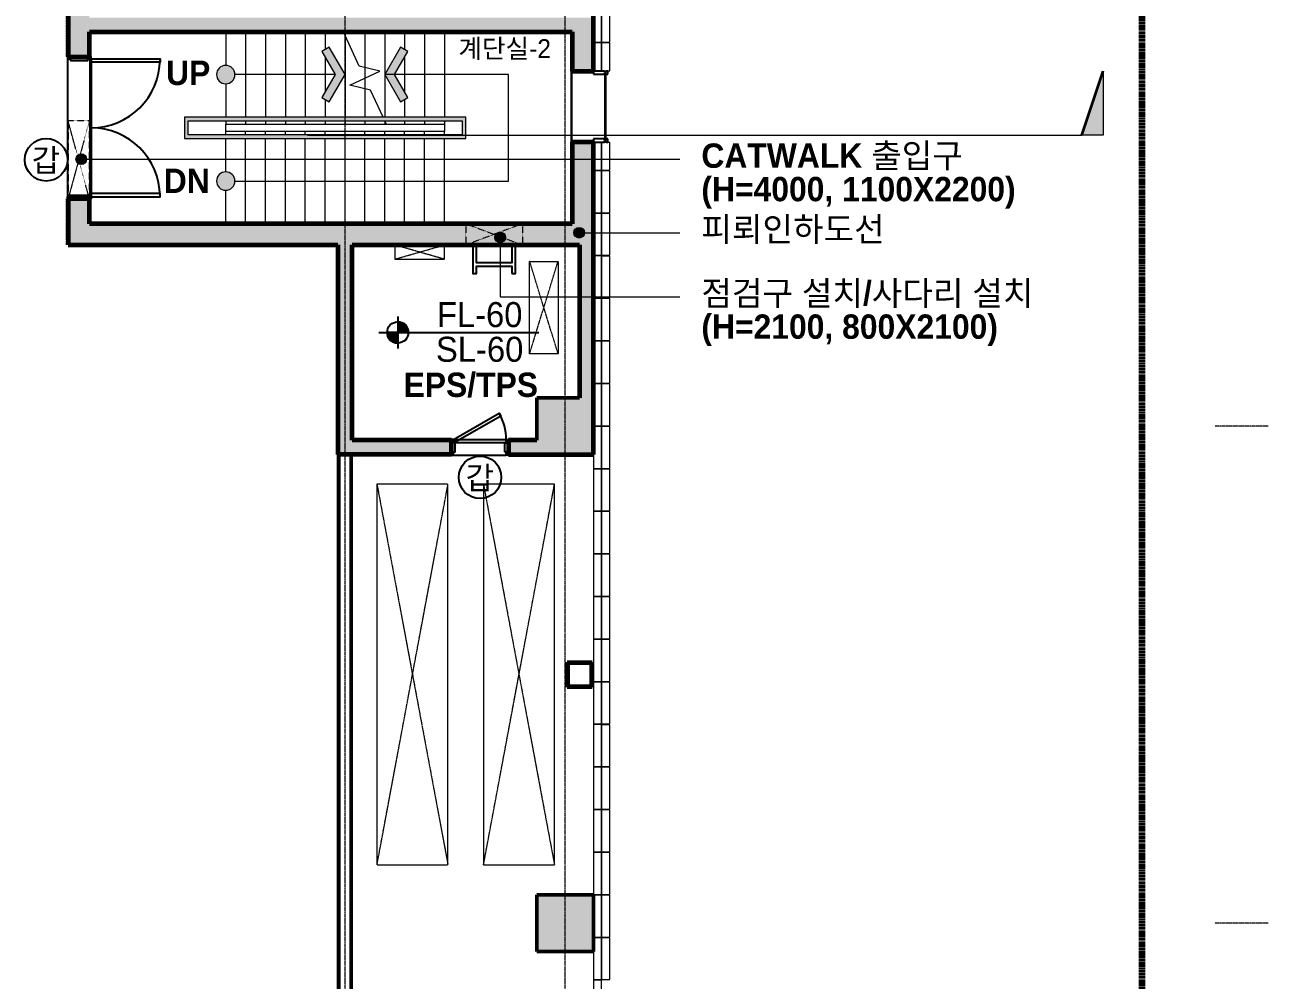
# Model space of a CAD drawing. Header units: millimetres. Extents: x 32807 to 138242, y 21317 to 92065.
# Drawn here: x 120734 to 138242, y 44763 to 58216 of the extents above; entities that cross this region are included whole.
import ezdxf

# ---------------------------------------------------------------- set-up
doc = ezdxf.new("R2010")
doc.units = ezdxf.units.MM
for name, pattern in [('_1점쇄선_1_100_', [9.6, 3.2, -3.2, 0, -3.2]), ('Center', [29.999999, 12, -6, 6, -6]), ('Dash Dot 3_16_', [7.9375, 4.7625, -1.5875, 0, -1.5875]), ('Grid Line', [22.225, 12.7, -3.175, 3.175, -3.175]), ('Hidden 1_5', [2.2, 1.5, -0.7]), ('IMPORT-HID _4_', [2.3, 1.5, -0.8]), ('Overhead', [3.96875, 2.38125, -1.5875])]:
    doc.linetypes.add(name, pattern=pattern)
for name, color, linetype, lineweight in [('00. 점검사다리', 2, 'Continuous', 13), ('05. 방화석고', 2, 'Continuous', 13), ('A-ANNO-CALL', 2, 'Continuous', 9), ('A-ANNO-NPLT', 3, 'Continuous', 9), ('A-ANNO-SYMB', 7, 'Continuous', 25), ('A-ANNO-TEXT', 130, 'Continuous', 9), ('A-COLS', 2, 'Continuous', 50), ('A-COLS-HACH', 252, 'Continuous', 15), ('A-DETL', 3, 'Continuous', 9), ('A-DETL-P6', 6, 'Continuous', 9), ('A-DETL-PATT', 9, 'Continuous', 13), ('A-FLOR', 2, 'Continuous', 13), ('A-FLOR-STRS', 4, 'Continuous', 15), ('A-GLAZ', 4, 'Continuous', 18), ('A-GLAZ-FRAM', 4, 'Continuous', 25), ('A-GLAZ-MBND', 4, 'Continuous', 15), ('A-GRID', 1, 'Continuous', 9), ('A-PLAN-OPEN', 9, '_1점쇄선_1_100_', 9), ('A-WALL', 2, 'Continuous', 60), ('A-WALL-HACH', 252, 'Continuous', 60), ('HID', 130, 'IMPORT-HID _4_', 9), ('Invisible Line', 7, 'Continuous', 9), ('오프닝', 170, 'Continuous', 15)]:
    doc.layers.add(name, color=color, linetype=linetype, lineweight=lineweight)
doc.layers.add('02. 미장', color=3, linetype='Continuous')
doc.layers.add('03. 태정도어', color=3, linetype='Continuous')
doc.styles.add('Arial_B', font='arialbd.ttf', dxfattribs={"height": 2.130988})
doc.styles.add('돋움_7', font='Dotum.ttf', dxfattribs={"height": 302.25256})
doc.styles.add('돋움_8', font='Dotum.ttf', dxfattribs={"height": 264.47099})
doc.styles.add('돋움_B_1', font='', dxfattribs={"height": 342.798635})
doc.styles.get('돋움_B_1').set_extended_font_data('Dotum', bold=True)

# ---------------------------------------------------------------- blocks, each defined once
blk = doc.blocks.new('갑종방화문 - 갑종방화문-2885359-지상 3층 평면도')
at = {"layer": 'A-ANNO-SYMB'}
blk.add_circle((0, 0), 2, dxfattribs=at)
at = {"layer": 'A-ANNO-SYMB', "lineweight": 13, "insert": (-1.36, 1.02), "char_height": 2.131, "width": 3.427, "attachment_point": 1, "line_spacing_factor": 0.938532, "style": 'Arial_B'}
blk.add_mtext('\\fArial|b1|i0|c129|p34|;갑', dxfattribs=at)
blk = doc.blocks.new('HD_Spot Elev_수동_ - HD_Spot Elev_수동_-7050934-지상 3층 평면도')
at = {"layer": 'A-ANNO-SYMB'}
h = blk.add_hatch(color=256, dxfattribs=at)
edge = h.paths.add_edge_path(flags=0)
edge.add_arc((-4.56, 0), 1, 0, 90, ccw=False)
edge.add_line((-3.56, 0), (-4.56, 0))
edge.add_line((-4.56, 0), (-4.56, 1))
h = blk.add_hatch(color=256, dxfattribs=at)
edge = h.paths.add_edge_path(flags=0)
edge.add_arc((-4.56, 0), 1, 180, 270, ccw=False)
edge.add_line((-5.56, 0), (-4.56, 0))
edge.add_line((-4.56, 0), (-4.56, -1))
at = {"layer": 'A-ANNO-SYMB', "lineweight": 25}
for p, q in [((-4.56, 1.5), (-4.56, -1.5)), ((-4.56, 1), (-4.56, 0)), ((-6.33, 0), (8.67, 0)), ((-4.56, 0), (-5.56, 0)), ((-4.56, -1), (-4.56, 0)), ((-4.56, 0), (-3.56, 0))]:
    blk.add_line(p, q, dxfattribs=at)
blk.add_circle((-4.56, 0), 1, dxfattribs=at)
for start, end in [(360, 90), (180, 270)]:
    blk.add_arc((-4.56, 0), 1, start, end, dxfattribs=at)
blk = doc.blocks.new('Section - JL_SCT Tail-1276105-지상 3층 평면도')
at = {"layer": 'A-ANNO-NPLT'}
blk.add_hatch(color=256, dxfattribs=at).paths.add_polyline_path([(-2, 6), (0, 0), (-2, 0)], flags=0)
for p, q in [((-2, 6), (-2, 0)), ((-2, 0), (0, 0))]:
    blk.add_line(p, q, dxfattribs=at)
at = {"layer": 'A-ANNO-NPLT', "lineweight": 35}
blk.add_line((0, 0), (-2, 6), dxfattribs=at)
blk = doc.blocks.new('Rectangular Mullion - GC_45 x 200mm-8168018-지상 3층 평면도')
at = {"layer": 'A-GLAZ-FRAM'}
for p, q in [((-45, 0), (0, 0)), ((-45, -156), (-45, 0)), ((0, 0), (0, -156)), ((-28.5, -156), (-45, -156)), ((-28.5, -180), (-28.5, -156)), ((0, -156), (-16.5, -156)), ((-16.5, -156), (-16.5, -180)), ((-45, -200), (-45, -180)), ((-45, -180), (-28.5, -180)), ((0, -200), (-45, -200)), ((-16.5, -180), (0, -180)), ((0, -180), (0, -200))]:
    blk.add_line(p, q, dxfattribs=at)
blk = doc.blocks.new('Rectangular Mullion - GC_45 x 200mm-8168020-지상 3층 평면도')
at = {"layer": 'A-GLAZ-FRAM'}
for p, q in [((-45, 0), (-45, -156)), ((0, 0), (-45, 0)), ((0, -156), (0, 0)), ((-45, -156), (-28.5, -156)), ((-28.5, -156), (-28.5, -180)), ((-16.5, -180), (-16.5, -156)), ((-16.5, -156), (0, -156)), ((-28.5, -180), (-45, -180)), ((-45, -180), (-45, -200)), ((-45, -200), (0, -200)), ((0, -180), (-16.5, -180)), ((0, -200), (0, -180))]:
    blk.add_line(p, q, dxfattribs=at)
blk = doc.blocks.new('A$C5F627C42')
at = {"layer": '03. 태정도어', "color": 4}
for p, q in [((-472, 33), (-472, -167)), ((328, 33), (328, -167)), ((-442, -177), (298, -177))]:
    blk.add_line(p, q, dxfattribs=at)
for points in [[(-442, 43), (199, 413), (221, 374), (-420, 4)], [(-442, 43), (298, 43), (298, -2), (-442, -2)]]:
    blk.add_lwpolyline(points, close=True, dxfattribs=at)
for points in [[(-472, -167), (-472, -177), (-442, -177), (-442, -132), (-422, -132), (-422, -115), (-422, -2), (-442, -2), (-442, 43), (-472, 43), (-472, 33)], [(328, -167), (328, -177), (298, -177), (298, -132), (278, -132), (278, -115), (278, -2), (298, -2), (298, 43), (328, 43), (328, 33)]]:
    blk.add_lwpolyline(points, dxfattribs=at)
blk.add_arc((-442, 43), 740, 0, 30, dxfattribs=at)
blk = doc.blocks.new('A$C7A1D1B51')
at = {"layer": '03. 태정도어', "color": 4}
for p, q in [((-219, 909), (-219, -1031)), ((106, 939), (-209, 939)), ((116, 909), (116, -1031)), ((106, -1061), (-209, -1061))]:
    blk.add_line(p, q, dxfattribs=at)
for points in [[(-209, 939), (-219, 939), (-219, 909), (-174, 909), (-174, 889), (-42, 889), (71, 889), (71, 909), (116, 909), (116, 939), (106, 939)], [(-209, -1061), (-219, -1061), (-219, -1031), (-174, -1031), (-174, -1011), (-42, -1011), (71, -1011), (71, -1031), (116, -1031), (116, -1061), (106, -1061)]]:
    blk.add_lwpolyline(points, dxfattribs=at)
for points in [[(116, 909), (1086, 909), (1086, 864), (116, 864)], [(116, -1031), (1086, -1031), (1086, -986), (116, -986)]]:
    blk.add_lwpolyline(points, close=True, dxfattribs=at)
for centre, start, end in [((115, 909), 270.0462, 359.6443), ((115, -1032), 0.3557, 89.9538)]:
    blk.add_arc(centre, 971, start, end, dxfattribs=at)

msp = doc.modelspace()

# ---------------------------------------------------------------- hatches: boundary and pattern name
at = {"layer": 'A-ANNO-TEXT'}
h = msp.add_hatch(color=50, dxfattribs=at)
edge = h.paths.add_edge_path(flags=0)
edge.add_arc((121528.7, 56324), 75, 0, 360)
h = msp.add_hatch(color=50, dxfattribs=at)
edge = h.paths.add_edge_path(flags=0)
edge.add_arc((128539.1, 55288.9), 75, 0, 360)
h = msp.add_hatch(color=50, dxfattribs=at)
edge = h.paths.add_edge_path(flags=0)
edge.add_arc((127427.4, 55223.7), 75, 0, 360)
at = {"layer": 'A-COLS-HACH'}
for points in [[(127942.5, 52365.6), (128542.5, 52365.6), (128542.5, 52965.6), (127942.5, 52965.6)], [(128742.5, 45165.6), (128742.5, 45965.6), (127942.5, 45965.6), (127942.5, 45165.6)]]:
    msp.add_hatch(color=256, dxfattribs=at).paths.add_polyline_path(points, flags=0)
at = {"layer": 'A-COLS-HACH', "lineweight": 9}
h = msp.add_hatch(dxfattribs=at)
h.set_pattern_fill('FP_44', color=256, style=0, pattern_type=2)
h.set_pattern_definition([(45, (-11858.95, -1e-09), (-377.1708, 377.1708), []), (45, (-11858.95, 571.5), (-377.1708, 377.1708), [])])
h.paths.add_polyline_path([(128722.5, 48890.6), (128722.5, 49240.6), (128372.5, 49240.6), (128372.5, 48890.6)], flags=0)
h.paths.add_polyline_path([(128710.5, 48902.6), (128384.5, 48902.6), (128384.5, 49228.6), (128710.5, 49228.6)], flags=0)
at = {"layer": 'A-DETL-PATT'}
for points in [[(125020.4, 57130.9), (125242.5, 57515.6), (125020.4, 57900.3), (124916.5, 57840.3), (125103.9, 57515.6), (124916.5, 57190.9)], [(126024.6, 57130.9), (126128.5, 57190.9), (125941.1, 57515.6), (126128.5, 57840.3), (126024.6, 57900.3), (125802.5, 57515.6), (125917.7, 57316)], [(123562.5, 57385.6), (123596.1, 57390), (123627.5, 57403), (123654.4, 57423.7), (123675.1, 57450.6), (123688.1, 57482), (123692.5, 57515.6), (123688.1, 57549.2), (123675.1, 57580.6), (123654.4, 57607.5), (123627.5, 57628.2), (123596.1, 57641.2), (123562.5, 57645.6), (123528.8, 57641.2), (123497.5, 57628.2), (123470.6, 57607.5), (123449.9, 57580.6), (123436.9, 57549.2), (123432.5, 57515.6), (123436.9, 57482), (123449.9, 57450.6), (123470.6, 57423.7), (123497.5, 57403), (123528.8, 57390)], [(123562.5, 55885.6), (123596.1, 55890), (123627.5, 55903), (123654.4, 55923.7), (123675.1, 55950.6), (123688.1, 55982), (123692.1, 56018.7), (123688.1, 56049.2), (123675.1, 56080.6), (123654.4, 56107.5), (123627.5, 56128.2), (123596.1, 56141.2), (123562.5, 56145.6), (123528.8, 56141.2), (123497.5, 56128.2), (123470.6, 56107.5), (123449.9, 56080.6), (123436.9, 56049.2), (123432.5, 56015.6), (123436.9, 55982), (123449.9, 55950.6), (123470.6, 55923.7), (123497.5, 55903), (123528.8, 55890)]]:
    msp.add_hatch(color=7, dxfattribs=at).paths.add_polyline_path(points, flags=0)
at = {"layer": 'A-DETL-PATT', "lineweight": 18}
h = msp.add_hatch(color=255, dxfattribs=at)
h.paths.add_polyline_path([(123562.5, 56615.6), (126942.5, 56615.6), (126942.5, 56915.6), (122982.5, 56915.6), (122982.5, 56615.6), (123534.8, 56615.6)], flags=0)
h.paths.add_polyline_path([(126892.5, 56665.6), (123032.5, 56665.6), (123032.5, 56865.6), (126892.5, 56865.6), (126892.5, 56715.6)], flags=0)
at = {"layer": 'A-WALL-HACH', "lineweight": 15}
h = msp.add_hatch(color=256, dxfattribs=at)
h.paths.add_polyline_path([(121342.5, 55115.6), (121642.5, 55115.6), (121642.5, 55765.6), (121342.5, 55765.6)], flags=0)
h.paths.add_polyline_path([(121342.5, 57765.6), (121642.5, 57765.6), (121642.5, 58765.6), (121342.5, 58765.6), (121342.5, 58613.4)], flags=0)
h.paths.add_polyline_path([(121464.6, 60765.6), (121642.5, 60765.6), (121642.5, 61965.6), (121342.5, 61965.6), (121342.5, 60765.6)], flags=0)
for points in [[(128442.5, 58115.6), (128742.5, 58115.6), (128742.5, 58315.6), (121642.5, 58315.6), (121642.5, 58115.6), (128047.7, 58115.6)], [(128742.5, 57565.6), (128742.5, 58115.6), (128442.5, 58115.6), (128442.5, 57565.6)], [(128742.5, 55415.6), (128742.5, 56565.6), (128442.5, 56565.6), (128442.5, 55415.6)], [(128542.5, 55115.6), (128742.5, 55115.6), (128742.5, 55415.6), (121642.5, 55415.6), (121642.5, 55115.6), (128047.7, 55115.6)], [(125317.5, 52165.6), (125342.5, 52165.6), (125342.5, 55115.6), (125142.5, 55115.6), (125142.5, 52165.6), (125167.5, 52165.6)], [(128742.5, 52365.6), (128742.5, 55115.6), (128542.5, 55115.6), (128542.5, 52365.6)]]:
    msp.add_hatch(color=256, dxfattribs=at).paths.add_polyline_path(points, flags=0)
h = msp.add_hatch(color=256, dxfattribs=at)
h.paths.add_polyline_path([(128742.5, 52165.6), (128742.5, 52365.6), (127542.5, 52365.6), (127542.5, 52165.6), (128047.7, 52165.6)], flags=0)
h.paths.add_polyline_path([(126742.5, 52165.6), (126742.5, 52365.6), (125342.5, 52365.6), (125342.5, 52165.6)], flags=0)

# ---------------------------------------------------------------- linework, layer by layer
at = {"layer": '00. 점검사다리', "color": 5, "lineweight": -3}
msp.add_lwpolyline([(127592.2, 54715.6), (127642.2, 54715.6), (127642.2, 55115.6), (127592.2, 55115.6), (127592.2, 54865.6), (127092.2, 54865.6), (127092.2, 55115.6), (127042.2, 55115.6), (127042.2, 54715.6), (127092.2, 54715.6), (127092.2, 54815.6), (127592.2, 54815.6)], close=True, dxfattribs=at)
at = {"layer": '02. 미장', "color": 13}
for p, q in [((121642.5, 57765.6), (121657.5, 57765.6)), ((121642.5, 55765.6), (121657.5, 55765.6))]:
    msp.add_line(p, q, dxfattribs=at)
msp.add_lwpolyline([(121657.5, 57765.6), (121657.5, 58100.6), (128427.5, 58100.6), (128427.5, 55430.6), (121657.5, 55430.6), (121657.5, 55765.6)], dxfattribs=at)
at = {"layer": '05. 방화석고', "color": 6, "lineweight": 25}
for p, q in [((125142.5, 28940.6), (125142.5, 52165.6)), ((125142.5, 52165.6), (125142.5, 26420.6)), ((125155, 26420.6), (125155, 52165.6)), ((125167.5, 26420.6), (125167.5, 52165.6)), ((125317.5, 25165.6), (125317.5, 52165.6)), ((125342.5, 25165.6), (125342.5, 52165.6))]:
    msp.add_line(p, q, dxfattribs=at)
at = {"layer": 'A-ANNO-CALL', "linetype": 'Center', "lineweight": 100}
msp.add_line((136468.1, 21790.8), (136468.1, 79647), dxfattribs=at)
at = {"layer": 'A-ANNO-NPLT'}
msp.add_line((124713.8, 56661.4), (135619.2, 56661.4), dxfattribs=at)
at = {"layer": 'A-ANNO-TEXT', "color": 50}
for p, q in [((121528.7, 56324), (129956.4, 56324)), ((127427.4, 55223.7), (127427.4, 54387.3)), ((128539.1, 55288.9), (129956.4, 55288.9)), ((127427.4, 54387.3), (129956.4, 54387.3))]:
    msp.add_line(p, q, dxfattribs=at)
for centre in [(121528.7, 56324), (128539.1, 55288.9), (127427.4, 55223.7)]:
    msp.add_circle(centre, 75, dxfattribs=at)
at = {"layer": 'A-COLS'}
for p, q in [((127942.5, 52965.6), (127942.5, 52365.6)), ((128542.5, 52965.6), (127942.5, 52965.6)), ((128722.5, 49240.6), (128372.5, 49240.6)), ((128372.5, 49240.6), (128372.5, 48890.6)), ((128384.5, 48902.6), (128384.5, 49228.6)), ((128384.5, 49228.6), (128710.5, 49228.6)), ((128710.5, 49228.6), (128710.5, 48902.6)), ((128722.5, 48890.6), (128722.5, 49240.6)), ((128372.5, 48890.6), (128722.5, 48890.6)), ((128710.5, 48902.6), (128384.5, 48902.6)), ((128742.5, 45965.6), (127942.5, 45965.6)), ((127942.5, 45965.6), (127942.5, 45165.6)), ((128742.5, 45165.6), (128742.5, 45965.6)), ((127942.5, 45165.6), (128742.5, 45165.6))]:
    msp.add_line(p, q, dxfattribs=at)
at = {"layer": 'A-DETL', "color": 252}
for p, q in [((127542.5, 57515.6), (125802.5, 57515.6)), ((127542.5, 56015.6), (127542.5, 57515.6)), ((123692.5, 56015.6), (127542.5, 56015.6))]:
    msp.add_line(p, q, dxfattribs=at)
at = {"layer": 'A-DETL', "color": 3}
for points in [[(123534.8, 56615.6), (123562.5, 56615.6), (126942.5, 56615.6), (126942.5, 56915.6), (122982.5, 56915.6), (122982.5, 56615.6)], [(126892.5, 56715.6), (126892.5, 56665.6), (123032.5, 56665.6), (123032.5, 56865.6), (126892.5, 56865.6)]]:
    msp.add_lwpolyline(points, close=True, dxfattribs=at)
at = {"layer": 'A-DETL-P6', "color": 252}
msp.add_line((125103.9, 57515.6), (123692.5, 57515.6), dxfattribs=at)
at = {"layer": 'A-FLOR', "color": 252}
for p, q in [((121342.5, 55815.6), (121342.5, 57715.6)), ((121642.5, 57735.6), (121642.5, 55795.6)), ((123562.5, 56665.6), (123562.5, 56815.6)), ((123562.5, 56145.6), (123562.5, 56615.6)), ((123562.5, 55415.6), (123562.5, 55885.6))]:
    msp.add_line(p, q, dxfattribs=at)
at = {"layer": 'A-FLOR-STRS', "color": 252, "linetype": 'Overhead', "lineweight": 9}
for p, q in [((121642.5, 58115.6), (121642.5, 55415.6)), ((123562.5, 58115.6), (121642.5, 58115.6)), ((123562.5, 58115.6), (123562.5, 57645.6)), ((123562.5, 58115.6), (126642.5, 58115.6)), ((123562.5, 58115.6), (123562.5, 57645.6)), ((123562.5, 58115.6), (123562.5, 57645.6)), ((123842.5, 58115.6), (123842.5, 56915.6)), ((123842.5, 58115.6), (123842.5, 56915.6)), ((123842.5, 58115.6), (123842.5, 56915.6)), ((124122.5, 58115.6), (124122.5, 56915.6)), ((124122.5, 58115.6), (124122.5, 56915.6)), ((124122.5, 58115.6), (124122.5, 56915.6)), ((124402.5, 58115.6), (124402.5, 56915.6)), ((124402.5, 58115.6), (124402.5, 56915.6)), ((124402.5, 58115.6), (124402.5, 56915.6)), ((124682.5, 58115.6), (124682.5, 56915.6)), ((124682.5, 58115.6), (124682.5, 56915.6)), ((124682.5, 58115.6), (124682.5, 56915.6)), ((124962.5, 58115.6), (124962.5, 57866.9)), ((124962.5, 58115.6), (124962.5, 57866.9)), ((124962.5, 58115.6), (124962.5, 57866.9)), ((125242.5, 58115.6), (125242.5, 58066.1)), ((125242.5, 58115.6), (125242.5, 56915.6)), ((125242.5, 58115.6), (125242.5, 58066.1)), ((125242.5, 58115.6), (125242.5, 56915.6)), ((125242.5, 58115.6), (125242.5, 58066.1)), ((125242.5, 58066.1), (125242.5, 56915.6)), ((125522.5, 58115.6), (125522.5, 57616.3)), ((125522.5, 58115.6), (125522.5, 56915.6)), ((125522.5, 58115.6), (125522.5, 57616.3)), ((125522.5, 58115.6), (125522.5, 56915.6)), ((125522.5, 58115.6), (125522.5, 57616.3)), ((125802.5, 58115.6), (125802.5, 56915.6)), ((125802.5, 58115.6), (126642.5, 58115.6)), ((125802.5, 58115.6), (125802.5, 56915.6)), ((125802.5, 58115.6), (125802.5, 56915.6)), ((125802.5, 58115.6), (125802.5, 56915.6)), ((125802.5, 58115.6), (125802.5, 56915.6)), ((126082.5, 58115.6), (126082.5, 57866.9)), ((126082.5, 58115.6), (126082.5, 57866.9)), ((126082.5, 58115.6), (126082.5, 57866.9)), ((126082.5, 58115.6), (126082.5, 57866.9)), ((126082.5, 58115.6), (126082.5, 57866.9)), ((126362.5, 58115.6), (126362.5, 56915.6)), ((126362.5, 58115.6), (126362.5, 56915.6)), ((126362.5, 58115.6), (126362.5, 56915.6)), ((126362.5, 58115.6), (126362.5, 56915.6)), ((126362.5, 58115.6), (126362.5, 56915.6)), ((126642.5, 58115.6), (126642.5, 56915.6)), ((128442.5, 58115.6), (126642.5, 58115.6)), ((128442.5, 58115.6), (126642.5, 58115.6)), ((126642.5, 58115.6), (126642.5, 56915.6)), ((126642.5, 58115.6), (126642.5, 56915.6)), ((126642.5, 58115.6), (126642.5, 56915.6)), ((126642.5, 58115.6), (126642.5, 56915.6)), ((128442.5, 55415.6), (128442.5, 58115.6)), ((128442.5, 55415.6), (128442.5, 58115.6)), ((124962.5, 57760.6), (124962.5, 57270.6)), ((124962.5, 57760.6), (124962.5, 57270.6)), ((124962.5, 57760.6), (124962.5, 57270.6)), ((125522.5, 57616.3), (125522.5, 57465.6)), ((126082.5, 57760.6), (126082.5, 57270.6)), ((126082.5, 57760.6), (126082.5, 57270.6)), ((126082.5, 57760.6), (126082.5, 57270.6)), ((126082.5, 57760.6), (126082.5, 57270.6)), ((126082.5, 57760.6), (126082.5, 57270.6)), ((125522.5, 57465.6), (125522.5, 57316)), ((125522.5, 57465.6), (125522.5, 57314.9)), ((125522.5, 57465.6), (125522.5, 57314.9)), ((123562.5, 57385.6), (123562.5, 56915.6)), ((123562.5, 57385.6), (123562.5, 56915.6)), ((123562.5, 57385.6), (123562.5, 56915.6)), ((125522.5, 57314.9), (125522.5, 56915.6)), ((124962.5, 57164.3), (124962.5, 56915.6)), ((124962.5, 57164.3), (124962.5, 56915.6)), ((124962.5, 57164.3), (124962.5, 56915.6)), ((126082.5, 57164.3), (126082.5, 56915.6)), ((126082.5, 57164.3), (126082.5, 56915.6)), ((126082.5, 57164.3), (126082.5, 56915.6)), ((126082.5, 57164.3), (126082.5, 56915.6)), ((126082.5, 57164.3), (126082.5, 56915.6)), ((123562.5, 56865.6), (123562.5, 56815.6)), ((123562.5, 56865.6), (123562.5, 56815.6)), ((123562.5, 56865.6), (123562.5, 56815.6)), ((123562.5, 56715.6), (123562.5, 56815.6)), ((123562.5, 56815.6), (126642.5, 56815.6)), ((123842.5, 56865.6), (123842.5, 56815.6)), ((123842.5, 56865.6), (123842.5, 56815.6)), ((123842.5, 56865.6), (123842.5, 56815.6)), ((124122.5, 56865.6), (124122.5, 56815.6)), ((124122.5, 56865.6), (124122.5, 56815.6)), ((124122.5, 56865.6), (124122.5, 56815.6)), ((124402.5, 56865.6), (124402.5, 56815.6)), ((124402.5, 56865.6), (124402.5, 56815.6)), ((124402.5, 56865.6), (124402.5, 56815.6)), ((124682.5, 56865.6), (124682.5, 56815.6)), ((124682.5, 56865.6), (124682.5, 56815.6)), ((124682.5, 56865.6), (124682.5, 56815.6)), ((124962.5, 56865.6), (124962.5, 56815.6)), ((124962.5, 56865.6), (124962.5, 56815.6)), ((124962.5, 56865.6), (124962.5, 56815.6)), ((125242.5, 56865.6), (125242.5, 56815.6)), ((125242.5, 56865.6), (125242.5, 56815.6)), ((125242.5, 56865.6), (125242.5, 56815.6)), ((125522.5, 56865.6), (125522.5, 56815.6)), ((125522.5, 56865.6), (125522.5, 56815.6)), ((125522.5, 56865.6), (125522.5, 56815.6)), ((125802.5, 56865.6), (125802.5, 56815.6)), ((125802.5, 56865.6), (125802.5, 56815.6)), ((125802.5, 56865.1), (125802.5, 56815.6)), ((125825.6, 56815.6), (126642.5, 56815.6)), ((126082.5, 56865.6), (126082.5, 56815.6)), ((126082.5, 56865.6), (126082.5, 56815.6)), ((126082.5, 56865.6), (126082.5, 56815.6)), ((126082.5, 56865.6), (126082.5, 56815.6)), ((126082.5, 56865.6), (126082.5, 56815.6)), ((126362.5, 56865.6), (126362.5, 56815.6)), ((126362.5, 56865.6), (126362.5, 56815.6)), ((126362.5, 56865.6), (126362.5, 56815.6)), ((126362.5, 56865.6), (126362.5, 56815.6)), ((126362.5, 56865.6), (126362.5, 56815.6)), ((126642.5, 56865.6), (126642.5, 56815.6)), ((126642.5, 56865.6), (126642.5, 56815.6)), ((126642.5, 56865.6), (126642.5, 56815.6)), ((126642.5, 56865.6), (126642.5, 56815.6)), ((126642.5, 56865.6), (126642.5, 56815.6)), ((126642.5, 56815.6), (126642.5, 56715.6)), ((126642.5, 56815.6), (126642.5, 56715.6)), ((123562.5, 56665.6), (123562.5, 56715.6)), ((123562.5, 56665.6), (123562.5, 56715.6)), ((126642.5, 56715.6), (123562.5, 56715.6)), ((126642.5, 56715.6), (123562.5, 56715.6)), ((123562.5, 56665.6), (123562.5, 56715.6)), ((123562.5, 56145.6), (123562.5, 56615.6)), ((123562.5, 56145.6), (123562.5, 56615.6)), ((123562.5, 56145.6), (123562.5, 56615.6)), ((123842.5, 56665.6), (123842.5, 56715.6)), ((123842.5, 56665.6), (123842.5, 56715.6)), ((123842.5, 56665.6), (123842.5, 56715.6)), ((123842.5, 56665.6), (123842.5, 56715.6)), ((123842.5, 56665.6), (123842.5, 56715.6)), ((123842.5, 55415.6), (123842.5, 56615.6)), ((123842.5, 55415.6), (123842.5, 56615.6)), ((123842.5, 55415.6), (123842.5, 56615.6)), ((123842.5, 55415.6), (123842.5, 56615.6)), ((123842.5, 55415.6), (123842.5, 56615.6)), ((124122.5, 56665.6), (124122.5, 56715.6)), ((124122.5, 56665.6), (124122.5, 56715.6)), ((124122.5, 56665.6), (124122.5, 56715.6)), ((124122.5, 56665.6), (124122.5, 56715.6)), ((124122.5, 56665.6), (124122.5, 56715.6)), ((124122.5, 55415.6), (124122.5, 56615.6)), ((124122.5, 55415.6), (124122.5, 56615.6)), ((124122.5, 55415.6), (124122.5, 56615.6)), ((124122.5, 55415.6), (124122.5, 56615.6)), ((124122.5, 55415.6), (124122.5, 56615.6)), ((124402.5, 56665.6), (124402.5, 56715.6)), ((124402.5, 56665.6), (124402.5, 56715.6)), ((124402.5, 56665.6), (124402.5, 56715.6)), ((124402.5, 56665.6), (124402.5, 56715.6)), ((124402.5, 56665.6), (124402.5, 56715.6)), ((124402.5, 55415.6), (124402.5, 56615.6)), ((124402.5, 55415.6), (124402.5, 56615.6)), ((124402.5, 55415.6), (124402.5, 56615.6)), ((124402.5, 55415.6), (124402.5, 56615.6)), ((124402.5, 55415.6), (124402.5, 56615.6)), ((124682.5, 56665.6), (124682.5, 56715.6)), ((124682.5, 56665.6), (124682.5, 56715.6)), ((124682.5, 56665.6), (124682.5, 56715.6)), ((124682.5, 56665.6), (124682.5, 56715.6)), ((124682.5, 56665.6), (124682.5, 56715.6)), ((124682.5, 55415.6), (124682.5, 56615.6)), ((124682.5, 55415.6), (124682.5, 56615.6)), ((124682.5, 55415.6), (124682.5, 56615.6)), ((124682.5, 55415.6), (124682.5, 56615.6)), ((124682.5, 55415.6), (124682.5, 56615.6)), ((124962.5, 56665.6), (124962.5, 56715.6)), ((124962.5, 56665.6), (124962.5, 56715.6)), ((124962.5, 56665.6), (124962.5, 56715.6)), ((124962.5, 56665.6), (124962.5, 56715.6)), ((124962.5, 56665.6), (124962.5, 56715.6)), ((124962.5, 55415.6), (124962.5, 56615.6)), ((124962.5, 55415.6), (124962.5, 56615.6)), ((124962.5, 55415.6), (124962.5, 56615.6)), ((124962.5, 55415.6), (124962.5, 56615.6)), ((124962.5, 55415.6), (124962.5, 56615.6)), ((125242.5, 56665.6), (125242.5, 56715.6)), ((125242.5, 56665.6), (125242.5, 56715.6)), ((125242.5, 56665.6), (125242.5, 56715.6)), ((125242.5, 56665.6), (125242.5, 56715.6)), ((125242.5, 56665.6), (125242.5, 56715.6)), ((125242.5, 55415.6), (125242.5, 56615.6)), ((125242.5, 55415.6), (125242.5, 56615.6)), ((125242.5, 55415.6), (125242.5, 56615.6)), ((125242.5, 55415.6), (125242.5, 56615.6)), ((125242.5, 55415.6), (125242.5, 56615.6)), ((125522.5, 56665.6), (125522.5, 56715.6)), ((125522.5, 56665.6), (125522.5, 56715.6)), ((125522.5, 56665.6), (125522.5, 56715.6)), ((125522.5, 56665.6), (125522.5, 56715.6)), ((125522.5, 56665.6), (125522.5, 56715.6)), ((125522.5, 55415.6), (125522.5, 56615.6)), ((125522.5, 55415.6), (125522.5, 56615.6)), ((125522.5, 55415.6), (125522.5, 56615.6)), ((125522.5, 55415.6), (125522.5, 56615.6)), ((125522.5, 55415.6), (125522.5, 56615.6)), ((125802.5, 56665.6), (125802.5, 56715.6)), ((125802.5, 56665.6), (125802.5, 56715.6)), ((125802.5, 56665.6), (125802.5, 56715.6)), ((125802.5, 56665.6), (125802.5, 56715.6)), ((125802.5, 56665.6), (125802.5, 56715.6)), ((125802.5, 55415.6), (125802.5, 56615.6)), ((125802.5, 55415.6), (125802.5, 56615.6)), ((125802.5, 55415.6), (125802.5, 56615.6)), ((125802.5, 55415.6), (125802.5, 56615.6)), ((125802.5, 55415.6), (125802.5, 56615.6)), ((126082.5, 56665.6), (126082.5, 56715.6)), ((126082.5, 56665.6), (126082.5, 56715.6)), ((126082.5, 56665.6), (126082.5, 56715.6)), ((126082.5, 56665.6), (126082.5, 56715.6)), ((126082.5, 56665.6), (126082.5, 56715.6)), ((126082.5, 55415.6), (126082.5, 56615.6)), ((126082.5, 55415.6), (126082.5, 56615.6)), ((126082.5, 55415.6), (126082.5, 56615.6)), ((126082.5, 55415.6), (126082.5, 56615.6)), ((126082.5, 55415.6), (126082.5, 56615.6)), ((126362.5, 56665.6), (126362.5, 56715.6)), ((126362.5, 56665.6), (126362.5, 56715.6)), ((126362.5, 56665.6), (126362.5, 56715.6)), ((126362.5, 56665.6), (126362.5, 56715.6)), ((126362.5, 56665.6), (126362.5, 56715.6)), ((126362.5, 55415.6), (126362.5, 56615.6)), ((126362.5, 55415.6), (126362.5, 56615.6)), ((126362.5, 55415.6), (126362.5, 56615.6)), ((126362.5, 55415.6), (126362.5, 56615.6)), ((126362.5, 55415.6), (126362.5, 56615.6)), ((126642.5, 56665.6), (126642.5, 56715.6)), ((126642.5, 56665.6), (126642.5, 56715.6)), ((126642.5, 56665.6), (126642.5, 56715.6)), ((126642.5, 56665.6), (126642.5, 56715.6)), ((126642.5, 56665.6), (126642.5, 56715.6)), ((126642.5, 55415.6), (126642.5, 56615.6)), ((126642.5, 55415.6), (126642.5, 56615.6)), ((126642.5, 55415.6), (126642.5, 56615.6)), ((126642.5, 55415.6), (126642.5, 56615.6)), ((126642.5, 55415.6), (126642.5, 56615.6)), ((123562.5, 55415.6), (123562.5, 55885.6)), ((123562.5, 55415.6), (123562.5, 55885.6)), ((123562.5, 55415.6), (123562.5, 55885.6)), ((121642.5, 55415.6), (123562.5, 55415.6)), ((126642.5, 55415.6), (123562.5, 55415.6)), ((126642.5, 55415.6), (123562.5, 55415.6)), ((126642.5, 55415.6), (128442.5, 55415.6)), ((126642.5, 55415.6), (128442.5, 55415.6))]:
    msp.add_line(p, q, dxfattribs=at)
at = {"layer": 'A-FLOR-STRS', "color": 252}
for p, q in [((123562.5, 58115.6), (123562.5, 57645.6)), ((123842.5, 58115.6), (123842.5, 56915.6)), ((124122.5, 58115.6), (124122.5, 56915.6)), ((124402.5, 58115.6), (124402.5, 56915.6)), ((124682.5, 58115.6), (124682.5, 56915.6)), ((124962.5, 58115.6), (124962.5, 57866.9)), ((125443.2, 57635.5), (125219.4, 58115.6)), ((125242.5, 58115.6), (125242.5, 58066.1)), ((125242.5, 58066.1), (125242.5, 56915.6)), ((125522.5, 58115.6), (125522.5, 57616.3)), ((125802.5, 58115.6), (125802.5, 56915.6)), ((126082.5, 58115.6), (126082.5, 57866.9)), ((126362.5, 58115.6), (126362.5, 56915.6)), ((126642.5, 58115.6), (126642.5, 56915.6)), ((124962.5, 57760.6), (124962.5, 57270.6)), ((125734.9, 57564.7), (125443.2, 57635.5)), ((125522.5, 57616.3), (125522.5, 57465.6)), ((126082.5, 57760.6), (126082.5, 57270.6)), ((125310.1, 57366.5), (125734.9, 57564.7)), ((125522.5, 57465.6), (125522.5, 57316)), ((128442.5, 56565.6), (128442.5, 57565.6)), ((123562.5, 57385.6), (123562.5, 56915.6)), ((125601.7, 57295.7), (125310.1, 57366.5)), ((125522.5, 57314.9), (125522.5, 56915.6)), ((125779, 56915.6), (125601.7, 57295.7)), ((124962.5, 57164.3), (124962.5, 56915.6)), ((126082.5, 57164.3), (126082.5, 56915.6)), ((123562.5, 56865.6), (123562.5, 56815.6)), ((123562.5, 56815.6), (123842.5, 56815.6)), ((123842.5, 56865.6), (123842.5, 56815.6)), ((123842.5, 56815.6), (124122.5, 56815.6)), ((124122.5, 56865.6), (124122.5, 56815.6)), ((124122.5, 56815.6), (124402.5, 56815.6)), ((124402.5, 56865.6), (124402.5, 56815.6)), ((124402.5, 56815.6), (124682.5, 56815.6)), ((124682.5, 56865.6), (124682.5, 56815.6)), ((124682.5, 56815.6), (124962.5, 56815.6)), ((124962.5, 56865.6), (124962.5, 56815.6)), ((124962.5, 56815.6), (125242.5, 56815.6)), ((125242.5, 56865.6), (125242.5, 56815.6)), ((125242.5, 56815.6), (125522.5, 56815.6)), ((125522.5, 56865.6), (125522.5, 56815.6)), ((125522.5, 56815.6), (125802.5, 56815.6)), ((125825.6, 56815.6), (125802.3, 56865.6)), ((125802.5, 56865.1), (125802.5, 56815.6)), ((125802.5, 56815.6), (125825.6, 56815.6)), ((125825.6, 56815.6), (126082.5, 56815.6)), ((126082.5, 56865.6), (126082.5, 56815.6)), ((126082.5, 56815.6), (126362.5, 56815.6)), ((126362.5, 56865.6), (126362.5, 56815.6)), ((126362.5, 56815.6), (126642.5, 56815.6)), ((126642.5, 56865.6), (126642.5, 56815.6)), ((126642.5, 56815.6), (126642.5, 56715.6)), ((123562.5, 56665.6), (123562.5, 56715.6)), ((123842.5, 56715.6), (123562.5, 56715.6)), ((123562.5, 56145.6), (123562.5, 56615.6)), ((124122.5, 56715.6), (123842.5, 56715.6)), ((123842.5, 56665.6), (123842.5, 56715.6)), ((123842.5, 55415.6), (123842.5, 56615.6)), ((124402.5, 56715.6), (124122.5, 56715.6)), ((124122.5, 56665.6), (124122.5, 56715.6)), ((124122.5, 55415.6), (124122.5, 56615.6)), ((124682.5, 56715.6), (124402.5, 56715.6)), ((124402.5, 56665.6), (124402.5, 56715.6)), ((124402.5, 55415.6), (124402.5, 56615.6)), ((124962.5, 56715.6), (124682.5, 56715.6)), ((124682.5, 56665.6), (124682.5, 56715.6)), ((124682.5, 55415.6), (124682.5, 56615.6)), ((125242.5, 56715.6), (124962.5, 56715.6)), ((124962.5, 56665.6), (124962.5, 56715.6)), ((124962.5, 55415.6), (124962.5, 56615.6)), ((125522.5, 56715.6), (125242.5, 56715.6)), ((125242.5, 56665.6), (125242.5, 56715.6)), ((125242.5, 55415.6), (125242.5, 56615.6)), ((125802.5, 56715.6), (125522.5, 56715.6)), ((125522.5, 56665.6), (125522.5, 56715.6)), ((125522.5, 55415.6), (125522.5, 56615.6)), ((126082.5, 56715.6), (125802.5, 56715.6)), ((125802.5, 56665.6), (125802.5, 56715.6)), ((125802.5, 55415.6), (125802.5, 56615.6)), ((126362.5, 56715.6), (126082.5, 56715.6)), ((126082.5, 56665.6), (126082.5, 56715.6)), ((126082.5, 55415.6), (126082.5, 56615.6)), ((126642.5, 56715.6), (126362.5, 56715.6)), ((126362.5, 56665.6), (126362.5, 56715.6)), ((126362.5, 55415.6), (126362.5, 56615.6)), ((126642.5, 56665.6), (126642.5, 56715.6)), ((126642.5, 55415.6), (126642.5, 56615.6)), ((123562.5, 55415.6), (123562.5, 55885.6))]:
    msp.add_line(p, q, dxfattribs=at)
at = {"layer": 'A-GLAZ', "color": 4}
for p, q in [((128742.5, 58565.6), (128742.5, 57965.6)), ((128852.5, 57965.6), (128852.5, 58565.6)), ((128852.5, 58560.6), (128852.5, 57970.5)), ((128972.5, 57970.5), (128972.5, 58560.6)), ((128852.5, 57965.6), (128742.5, 57965.6)), ((128742.5, 57965.6), (128742.5, 57565.6)), ((128742.5, 57965.6), (128852.5, 57965.6)), ((128852.5, 57970.5), (128972.5, 57970.5)), ((128852.5, 57565.6), (128852.5, 57965.6)), ((128972.5, 57960.6), (128852.5, 57960.6)), ((128852.5, 57960.6), (128852.5, 57570.5)), ((128972.5, 57570.5), (128972.5, 57960.6)), ((128742.5, 57565.6), (128852.5, 57565.6)), ((128852.5, 57570.5), (128972.5, 57570.5)), ((128898.5, 57537.1), (128898.5, 56594.1)), ((128922.5, 57537.1), (128898.5, 57537.1)), ((128922.5, 56594.1), (128922.5, 57537.1)), ((128852.5, 56565.6), (128742.5, 56565.6)), ((128742.5, 56565.6), (128742.5, 56165.6)), ((128852.5, 56165.6), (128852.5, 56565.6)), ((128972.5, 56560.6), (128852.5, 56560.6)), ((128852.5, 56560.6), (128852.5, 56170.5)), ((128898.5, 56594.1), (128922.5, 56594.1)), ((128972.5, 56170.5), (128972.5, 56560.6)), ((128742.5, 56165.6), (128852.5, 56165.6)), ((128852.5, 56165.6), (128742.5, 56165.6)), ((128742.5, 56165.6), (128742.5, 55565.6)), ((128852.5, 56170.5), (128972.5, 56170.5)), ((128852.5, 55565.6), (128852.5, 56165.6)), ((128972.5, 56160.6), (128852.5, 56160.6)), ((128852.5, 56160.6), (128852.5, 55570.5)), ((128972.5, 55570.5), (128972.5, 56160.6)), ((128852.5, 55565.6), (128742.5, 55565.6)), ((128742.5, 55565.6), (128742.5, 54965.6)), ((128742.5, 55565.6), (128852.5, 55565.6)), ((128852.5, 55570.5), (128972.5, 55570.5)), ((128852.5, 54965.6), (128852.5, 55565.6)), ((128972.5, 55560.6), (128852.5, 55560.6)), ((128852.5, 55560.6), (128852.5, 54970.5)), ((128972.5, 54970.5), (128972.5, 55560.6)), ((128742.5, 54965.6), (128852.5, 54965.6)), ((128852.5, 54965.6), (128742.5, 54965.6)), ((128742.5, 54965.6), (128742.5, 54365.6)), ((128852.5, 54970.5), (128972.5, 54970.5)), ((128852.5, 54365.6), (128852.5, 54965.6)), ((128972.5, 54960.6), (128852.5, 54960.6)), ((128852.5, 54960.6), (128852.5, 54370.5)), ((128972.5, 54370.5), (128972.5, 54960.6)), ((128742.5, 54365.6), (128852.5, 54365.6)), ((128852.5, 54365.6), (128742.5, 54365.6)), ((128742.5, 54365.6), (128742.5, 53765.6)), ((128852.5, 54370.5), (128972.5, 54370.5)), ((128852.5, 53765.6), (128852.5, 54365.6)), ((128972.5, 54360.6), (128852.5, 54360.6)), ((128852.5, 54360.6), (128852.5, 53770.5)), ((128972.5, 53770.5), (128972.5, 54360.6)), ((128742.5, 53765.6), (128852.5, 53765.6)), ((128852.5, 53765.6), (128742.5, 53765.6)), ((128742.5, 53765.6), (128742.5, 53165.6)), ((128852.5, 53770.5), (128972.5, 53770.5)), ((128852.5, 53165.6), (128852.5, 53765.6)), ((128972.5, 53760.6), (128852.5, 53760.6)), ((128852.5, 53760.6), (128852.5, 53170.5)), ((128972.5, 53170.5), (128972.5, 53760.6)), ((128742.5, 53165.6), (128852.5, 53165.6)), ((128852.5, 53165.6), (128742.5, 53165.6)), ((128742.5, 53165.6), (128742.5, 52565.6)), ((128852.5, 53170.5), (128972.5, 53170.5)), ((128852.5, 52565.6), (128852.5, 53165.6)), ((128972.5, 53160.6), (128852.5, 53160.6)), ((128852.5, 53160.6), (128852.5, 52570.5)), ((128972.5, 52570.5), (128972.5, 53160.6)), ((128852.5, 52565.6), (128742.5, 52565.6)), ((128742.5, 52565.6), (128742.5, 51965.6)), ((128742.5, 52565.6), (128852.5, 52565.6)), ((128852.5, 52570.5), (128972.5, 52570.5)), ((128852.5, 51965.6), (128852.5, 52565.6)), ((128972.5, 52560.6), (128852.5, 52560.6)), ((128852.5, 52560.6), (128852.5, 51970.5)), ((128972.5, 51970.5), (128972.5, 52560.6)), ((128742.5, 51965.6), (128852.5, 51965.6)), ((128852.5, 51965.6), (128742.5, 51965.6)), ((128742.5, 51965.6), (128742.5, 51365.6)), ((128852.5, 51970.5), (128972.5, 51970.5)), ((128852.5, 51365.6), (128852.5, 51965.6)), ((128972.5, 51960.6), (128852.5, 51960.6)), ((128852.5, 51960.6), (128852.5, 51370.5)), ((128972.5, 51370.5), (128972.5, 51960.6)), ((128742.5, 51365.6), (128852.5, 51365.6)), ((128852.5, 51365.6), (128742.5, 51365.6)), ((128742.5, 51365.6), (128742.5, 50765.6)), ((128852.5, 51370.5), (128972.5, 51370.5)), ((128852.5, 50765.6), (128852.5, 51365.6)), ((128972.5, 51360.6), (128852.5, 51360.6)), ((128852.5, 51360.6), (128852.5, 50770.5)), ((128972.5, 50770.5), (128972.5, 51360.6)), ((128742.5, 50765.6), (128852.5, 50765.6)), ((128852.5, 50765.6), (128742.5, 50765.6)), ((128742.5, 50765.6), (128742.5, 50165.6)), ((128852.5, 50770.5), (128972.5, 50770.5)), ((128852.5, 50165.6), (128852.5, 50765.6)), ((128972.5, 50760.6), (128852.5, 50760.6)), ((128852.5, 50760.6), (128852.5, 50170.5)), ((128972.5, 50170.5), (128972.5, 50760.6)), ((128742.5, 50165.6), (128852.5, 50165.6)), ((128852.5, 50165.6), (128742.5, 50165.6)), ((128742.5, 50165.6), (128742.5, 49565.6)), ((128852.5, 50170.5), (128972.5, 50170.5)), ((128852.5, 49565.6), (128852.5, 50165.6)), ((128972.5, 50160.6), (128852.5, 50160.6)), ((128852.5, 50160.6), (128852.5, 49570.5)), ((128972.5, 49570.5), (128972.5, 50160.6)), ((128852.5, 49565.6), (128742.5, 49565.6)), ((128742.5, 49565.6), (128742.5, 48965.6)), ((128742.5, 49565.6), (128852.5, 49565.6)), ((128852.5, 49570.5), (128972.5, 49570.5)), ((128852.5, 48965.6), (128852.5, 49565.6)), ((128972.5, 49560.6), (128852.5, 49560.6)), ((128852.5, 49560.6), (128852.5, 48970.5)), ((128972.5, 48970.5), (128972.5, 49560.6)), ((128742.5, 48965.6), (128852.5, 48965.6)), ((128852.5, 48965.6), (128742.5, 48965.6)), ((128742.5, 48965.6), (128742.5, 48365.6)), ((128852.5, 48970.5), (128972.5, 48970.5)), ((128852.5, 48365.6), (128852.5, 48965.6)), ((128972.5, 48960.6), (128852.5, 48960.6)), ((128852.5, 48960.6), (128852.5, 48370.5)), ((128972.5, 48370.5), (128972.5, 48960.6)), ((128742.5, 48365.6), (128852.5, 48365.6)), ((128852.5, 48365.6), (128742.5, 48365.6)), ((128742.5, 48365.6), (128742.5, 47765.6)), ((128852.5, 48370.5), (128972.5, 48370.5)), ((128852.5, 47765.6), (128852.5, 48365.6)), ((128972.5, 48360.6), (128852.5, 48360.6)), ((128852.5, 48360.6), (128852.5, 47770.5)), ((128972.5, 47770.5), (128972.5, 48360.6)), ((128742.5, 47765.6), (128852.5, 47765.6)), ((128852.5, 47765.6), (128742.5, 47765.6)), ((128742.5, 47765.6), (128742.5, 47165.6)), ((128852.5, 47770.5), (128972.5, 47770.5)), ((128852.5, 47165.6), (128852.5, 47765.6)), ((128972.5, 47760.6), (128852.5, 47760.6)), ((128852.5, 47760.6), (128852.5, 47170.5)), ((128972.5, 47170.5), (128972.5, 47760.6)), ((128742.5, 47165.6), (128852.5, 47165.6)), ((128852.5, 47165.6), (128742.5, 47165.6)), ((128742.5, 47165.6), (128742.5, 46565.6)), ((128852.5, 47170.5), (128972.5, 47170.5)), ((128852.5, 46565.6), (128852.5, 47165.6)), ((128972.5, 47160.6), (128852.5, 47160.6)), ((128852.5, 47160.6), (128852.5, 46570.5)), ((128972.5, 46570.5), (128972.5, 47160.6)), ((128742.5, 46565.6), (128852.5, 46565.6)), ((128852.5, 46565.6), (128742.5, 46565.6)), ((128742.5, 46565.6), (128742.5, 45965.6)), ((128852.5, 46570.5), (128972.5, 46570.5)), ((128852.5, 45965.6), (128852.5, 46565.6)), ((128972.5, 46560.6), (128852.5, 46560.6)), ((128852.5, 46560.6), (128852.5, 45970.5)), ((128972.5, 45970.5), (128972.5, 46560.6)), ((128742.5, 45965.6), (128852.5, 45965.6)), ((128852.5, 45965.6), (128742.5, 45965.6)), ((128742.5, 45965.6), (128742.5, 45365.6)), ((128852.5, 45970.5), (128972.5, 45970.5)), ((128852.5, 45365.6), (128852.5, 45965.6)), ((128972.5, 45960.6), (128852.5, 45960.6)), ((128852.5, 45960.6), (128852.5, 45370.5)), ((128972.5, 45370.5), (128972.5, 45960.6)), ((128742.5, 45365.6), (128852.5, 45365.6)), ((128852.5, 45365.6), (128742.5, 45365.6)), ((128742.5, 45365.6), (128742.5, 44765.6)), ((128852.5, 45370.5), (128972.5, 45370.5)), ((128852.5, 44765.6), (128852.5, 45365.6)), ((128972.5, 45360.6), (128852.5, 45360.6)), ((128852.5, 45360.6), (128852.5, 44770.5)), ((128972.5, 44770.5), (128972.5, 45360.6)), ((128742.5, 44765.6), (128852.5, 44765.6)), ((128852.5, 44765.6), (128742.5, 44765.6)), ((128742.5, 44765.6), (128742.5, 44165.6)), ((128852.5, 44770.5), (128972.5, 44770.5)), ((128852.5, 44165.6), (128852.5, 44765.6))]:
    msp.add_line(p, q, dxfattribs=at)
at = {"layer": 'A-GRID', "linetype": 'Grid Line'}
for p, q in [((125242.5, 22797.5), (125242.5, 84565.3)), ((128342.5, 22797.5), (128342.5, 84565.3)), ((138242.5, 52565.6), (137492.5, 52565.6)), ((138242.5, 45565.6), (137492.5, 45565.6))]:
    msp.add_line(p, q, dxfattribs=at)
at = {"layer": 'A-PLAN-OPEN', "color": 252}
for p, q in [((121642.5, 56865.6), (121342.5, 56865.6)), ((121642.5, 55765.6), (121342.5, 56865.6)), ((121642.5, 56865.6), (121342.5, 55765.6)), ((121342.5, 56865.6), (121342.5, 55765.6)), ((121642.5, 55765.6), (121642.5, 56865.6)), ((121642.5, 55765.6), (121342.5, 55765.6)), ((126942.5, 55415.6), (126942.5, 55115.6)), ((127742.5, 55415.6), (126942.5, 55115.6)), ((126942.5, 55415.6), (127742.5, 55115.6)), ((127742.5, 55415.6), (126942.5, 55415.6)), ((127742.5, 55415.6), (127742.5, 55115.6)), ((126942.5, 55115.6), (127742.5, 55115.6))]:
    msp.add_line(p, q, dxfattribs=at)
at = {"layer": 'A-WALL', "color": 0}
for p, q in [((128742.5, 58115.6), (128742.5, 61965.6)), ((121342.5, 58765.6), (121342.5, 57765.6)), ((121642.5, 58115.6), (128442.5, 58115.6)), ((121642.5, 57765.6), (121642.5, 58115.6)), ((128442.5, 58115.6), (128442.5, 57565.6)), ((128742.5, 57565.6), (128742.5, 58115.6)), ((121342.5, 57765.6), (121642.5, 57765.6)), ((128442.5, 57565.6), (128742.5, 57565.6)), ((128742.5, 56565.6), (128442.5, 56565.6)), ((128442.5, 56565.6), (128442.5, 55415.6)), ((128742.5, 55115.6), (128742.5, 56565.6)), ((121642.5, 55765.6), (121342.5, 55765.6)), ((121342.5, 55765.6), (121342.5, 55115.6)), ((121642.5, 55415.6), (121642.5, 55765.6)), ((128442.5, 55415.6), (121642.5, 55415.6)), ((121342.5, 55115.6), (125142.5, 55115.6)), ((125142.5, 55115.6), (125142.5, 52165.6)), ((125342.5, 52365.6), (125342.5, 55115.6)), ((125342.5, 55115.6), (128542.5, 55115.6)), ((128542.5, 55115.6), (128542.5, 52965.6)), ((128742.5, 52165.6), (128742.5, 55115.6)), ((126742.5, 52365.6), (125342.5, 52365.6)), ((126742.5, 52165.6), (126742.5, 52365.6)), ((127942.5, 52365.6), (127542.5, 52365.6)), ((127542.5, 52365.6), (127542.5, 52165.6)), ((126742.5, 52165.6), (125142.5, 52165.6)), ((127542.5, 52165.6), (128742.5, 52165.6))]:
    msp.add_line(p, q, dxfattribs=at)
at = {"layer": 'A-WALL', "color": 0, "linetype": 'Hidden 1_5'}
for p, q in [((121342.5, 57765.6), (121342.5, 58765.6)), ((121342.5, 55115.6), (121342.5, 55765.6))]:
    msp.add_line(p, q, dxfattribs=at)
at = {"layer": 'HID', "color": 252, "linetype": 'Dash Dot 3_16_'}
for p, q in [((125942.5, 54915.6), (126642.5, 55115.6)), ((126642.5, 54915.6), (125942.5, 55115.6)), ((127842.5, 53584.9), (128242.5, 54884.9)), ((128242.5, 53584.9), (127842.5, 54884.9)), ((125692.5, 46385.6), (126692.5, 51745.6)), ((125692.5, 51745.6), (126692.5, 46385.6)), ((127192.5, 46385.6), (128192.5, 51745.6)), ((127192.5, 51745.6), (128192.5, 46385.6))]:
    msp.add_line(p, q, dxfattribs=at)
at = {"layer": 'Invisible Line', "color": 252}
for p, q in [((125020.4, 57900.3), (124916.5, 57840.3)), ((124916.5, 57840.3), (125103.9, 57515.6)), ((125242.5, 57515.6), (125020.4, 57900.3)), ((126024.6, 57900.3), (125802.5, 57515.6)), ((125941.1, 57515.6), (126128.5, 57840.3)), ((126128.5, 57840.3), (126024.6, 57900.3)), ((125103.9, 57515.6), (124916.5, 57190.9)), ((125020.4, 57130.9), (125242.5, 57515.6)), ((125802.5, 57515.6), (126024.6, 57130.9)), ((126128.5, 57190.9), (125941.1, 57515.6)), ((124916.5, 57190.9), (125020.4, 57130.9)), ((126024.6, 57130.9), (126128.5, 57190.9))]:
    msp.add_line(p, q, dxfattribs=at)
for centre, start, end in [((123562.5, 57515.6), 0, 180), ((123562.5, 57515.6), 180, 0), ((123562.5, 56015.6), 0, 180), ((123562.5, 56015.6), 180, 0)]:
    msp.add_arc(centre, 130, start, end, dxfattribs=at)
at = {"layer": '오프닝', "color": 252, "linetype": 'Dash Dot 3_16_'}
msp.add_line((126642.5, 54915.6), (126642.5, 55115.6), dxfattribs=at)
at = {"layer": '오프닝', "color": 252, "linetype": 'Dash Dot 3_16_', "flags": 128}
msp.add_lwpolyline([(125942.5, 55115.6), (125942.5, 54915.6), (126642.5, 54915.6)], dxfattribs=at)
for points in [[(127842.5, 54884.9), (128242.5, 54884.9), (128242.5, 53584.9), (127842.5, 53584.9)], [(125692.5, 51745.6), (125692.5, 46385.6), (126692.5, 46385.6), (126692.5, 51745.6)], [(127192.5, 51745.6), (127192.5, 46385.6), (128192.5, 46385.6), (128192.5, 51745.6)]]:
    msp.add_lwpolyline(points, close=True, dxfattribs=at)

# ---------------------------------------------------------------- block references
at = {"layer": '03. 태정도어', "color": 4}
for name, p in [('A$C7A1D1B51', (121551.6, 56826.9)), ('A$C5F627C42', (127214.5, 52332.8))]:
    msp.add_blockref(name, p, dxfattribs=at)
at = {"layer": 'A-ANNO-NPLT', "lineweight": 35, "extrusion": (0, 0, -1), "xscale": 149.9999999999998, "yscale": 149.9999999999998, "zscale": 149.9999999999998}
msp.add_blockref('Section - JL_SCT Tail-1276105-지상 3층 평면도', (-135619.2, 56661.4), dxfattribs=at)
at = {"layer": 'A-ANNO-SYMB', "lineweight": 13, "xscale": 149.9999999999998, "yscale": 149.9999999999998, "zscale": 149.9999999999998}
for p in [(121033.9, 56316.3), (127143.6, 51844)]:
    msp.add_blockref('갑종방화문 - 갑종방화문-2885359-지상 3층 평면도', p, dxfattribs=at)
at = {"layer": 'A-ANNO-SYMB', "lineweight": 25, "xscale": 150, "yscale": 150, "zscale": 150}
msp.add_blockref('HD_Spot Elev_수동_ - HD_Spot Elev_수동_-7050934-지상 3층 평면도', (126669.9, 53883.5), dxfattribs=at)
at = {"layer": 'A-GLAZ-MBND', "color": 252, "lineweight": 25, "rotation": 90}
msp.add_blockref('Rectangular Mullion - GC_45 x 200mm-8168020-지상 3층 평면도', (128742.5, 57565.6), dxfattribs=at)
at = {"layer": 'A-GLAZ-MBND', "color": 252, "lineweight": 25, "extrusion": (0, 0, -1), "rotation": 270}
msp.add_blockref('Rectangular Mullion - GC_45 x 200mm-8168018-지상 3층 평면도', (-128742.5, 56565.6), dxfattribs=at)

# ---------------------------------------------------------------- texts
at = {"layer": 'A-ANNO-SYMB', "insert": (127138.5, 54311.9), "char_height": 352.63, "width": 1718.595, "attachment_point": 2, "line_spacing_factor": 0.83097, "style": '돋움_8'}
msp.add_mtext('FL-60\\PSL-60', dxfattribs=at)
at = {"layer": 'A-ANNO-TEXT'}
for s, insert, char_height, width, attachment_point, line_spacing_factor, style in [('계단실-2', (127491.3, 58013.6), 264.47, 1829.43, 2, 0.83097, '돋움_7'), ('UP', (123033.8, 57711.8), 342.8, 767.872, 2, 0.824269, '돋움_B_1'), ('CATWALK 출입구\\P(H=4000, 1100X2200)', (130261.2, 56545.3), 342.799, 5812.503, 1, 0.824269, '돋움_B_1'), ('DN', (123013.8, 56191.8), 342.8, 797.032, 2, 0.824269, '돋움_B_1'), ('피뢰인하도선', (130261.2, 55510.2), 342.8, 3353.367, 1, 0.824269, '돋움_B_1'), ('점검구 설치/사다리 설치\\P(H=2100, 800X2100)', (130261.2, 54608.6), 342.799, 6206.159, 1, 0.824269, '돋움_B_1'), ('EPS/TPS', (127013.4, 53318.8), 342.8, 2357.077, 2, 0.824269, '돋움_B_1')]:
    msp.add_mtext(s, dxfattribs=dict(at, insert=insert, char_height=char_height, width=width, attachment_point=attachment_point, line_spacing_factor=line_spacing_factor, style=style))

doc.saveas('drawing.dxf')
